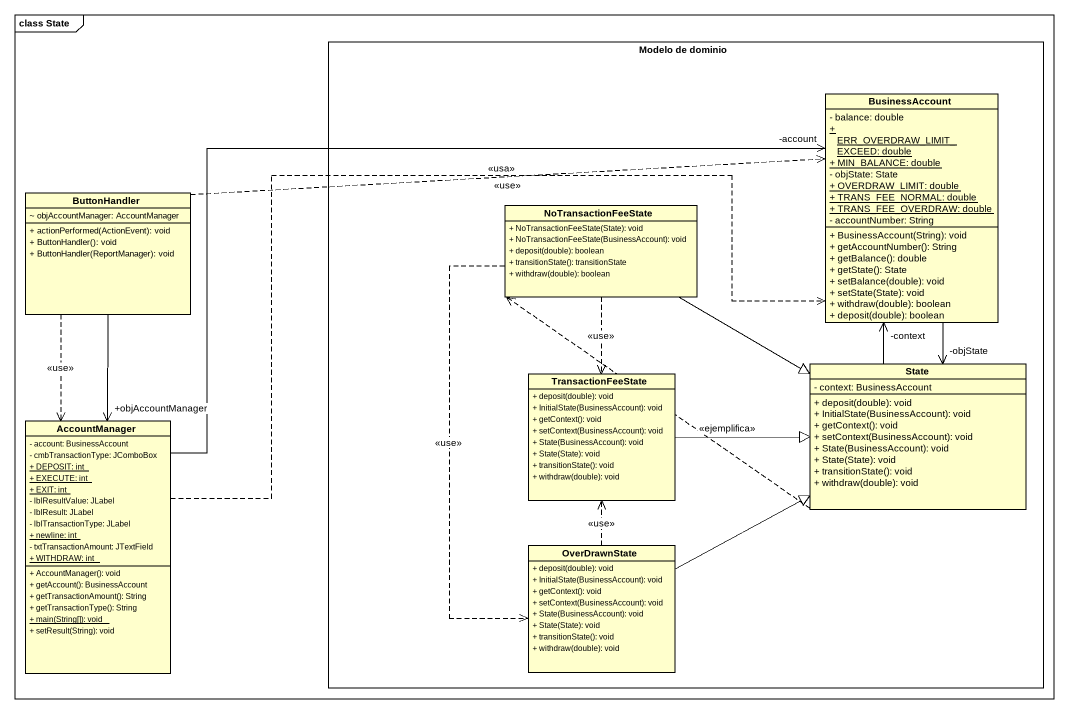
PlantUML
@startuml
mainframe class State
hide circle
hide empty members
skinparam classAttributeIconSize 0
rectangle "Modelo de dominio" as Modelo_de_dominio {
  class BusinessAccount {
    - balance: double
    {static} + ERR_OVERDRAW_LIMIT_EXCEED: double
    {static} + MIN_BALANCE: double
    - objState: State
    {static} + OVERDRAW_LIMIT: double
    {static} + TRANS_FEE_NORMAL: double
    {static} + TRANS_FEE_OVERDRAW: double
    - accountNumber: String
    + BusinessAccount(String): void
    + getAccountNumber(): String
    + getBalance(): double
    + getState(): State
    + setBalance(double): void
    + setState(State): void
    + withdraw(double): boolean
    + deposit(double): boolean
  }
  class NoTransactionFeeState {
    + NoTransactionFeeState(State): void
    + NoTransactionFeeState(BusinessAccount): void
    + deposit(double): boolean
    + transitionState(): transitionState
    + withdraw(double): boolean
  }
  class TransactionFeeState {
    + deposit(double): void
    + InitialState(BusinessAccount): void
    + getContext(): void
    + setContext(BusinessAccount): void
    + State(BusinessAccount): void
    + State(State): void
    + transitionState(): void
    + withdraw(double): void
  }
  class "State" as State_ {
    - context: BusinessAccount
    + deposit(double): void
    + InitialState(BusinessAccount): void
    + getContext(): void
    + setContext(BusinessAccount): void
    + State(BusinessAccount): void
    + State(State): void
    + transitionState(): void
    + withdraw(double): void
  }
  class OverDrawnState {
    + deposit(double): void
    + InitialState(BusinessAccount): void
    + getContext(): void
    + setContext(BusinessAccount): void
    + State(BusinessAccount): void
    + State(State): void
    + transitionState(): void
    + withdraw(double): void
  }
}
class ButtonHandler {
  ~ objAccountManager: AccountManager
  + actionPerformed(ActionEvent): void
  + ButtonHandler(): void
  + ButtonHandler(ReportManager): void
}
class AccountManager {
  - account: BusinessAccount
  - cmbTransactionType: JComboBox
  {static} + DEPOSIT: int
  {static} + EXECUTE: int
  {static} + EXIT: int
  - lblResultValue: JLabel
  - lblResult: JLabel
  - lblTransactionType: JLabel
  {static} + newline: int
  - txtTransactionAmount: JTextField
  {static} + WITHDRAW: int
  + AccountManager(): void
  + getAccount(): BusinessAccount
  + getTransactionAmount(): String
  + getTransactionType(): String
  {static} + main(String[]): void
  + setResult(String): void
}
BusinessAccount --> "-objState" State_
ButtonHandler .right.> BusinessAccount : <<use>>
ButtonHandler --> "+objAccountManager" AccountManager
ButtonHandler ..> AccountManager : <<use>>
NoTransactionFeeState ..> TransactionFeeState : <<use>>
NoTransactionFeeState -right-|> State_
NoTransactionFeeState ..> OverDrawnState : <<use>>
TransactionFeeState -right-|> State_
State_ -up-> "-context" BusinessAccount
State_ .left.> NoTransactionFeeState : <<ejemplifica>>
AccountManager .right.> BusinessAccount : <<usa>>
AccountManager -right-> "-account" BusinessAccount
OverDrawnState .up.> TransactionFeeState : <<use>>
OverDrawnState -right-|> State_
@enduml
